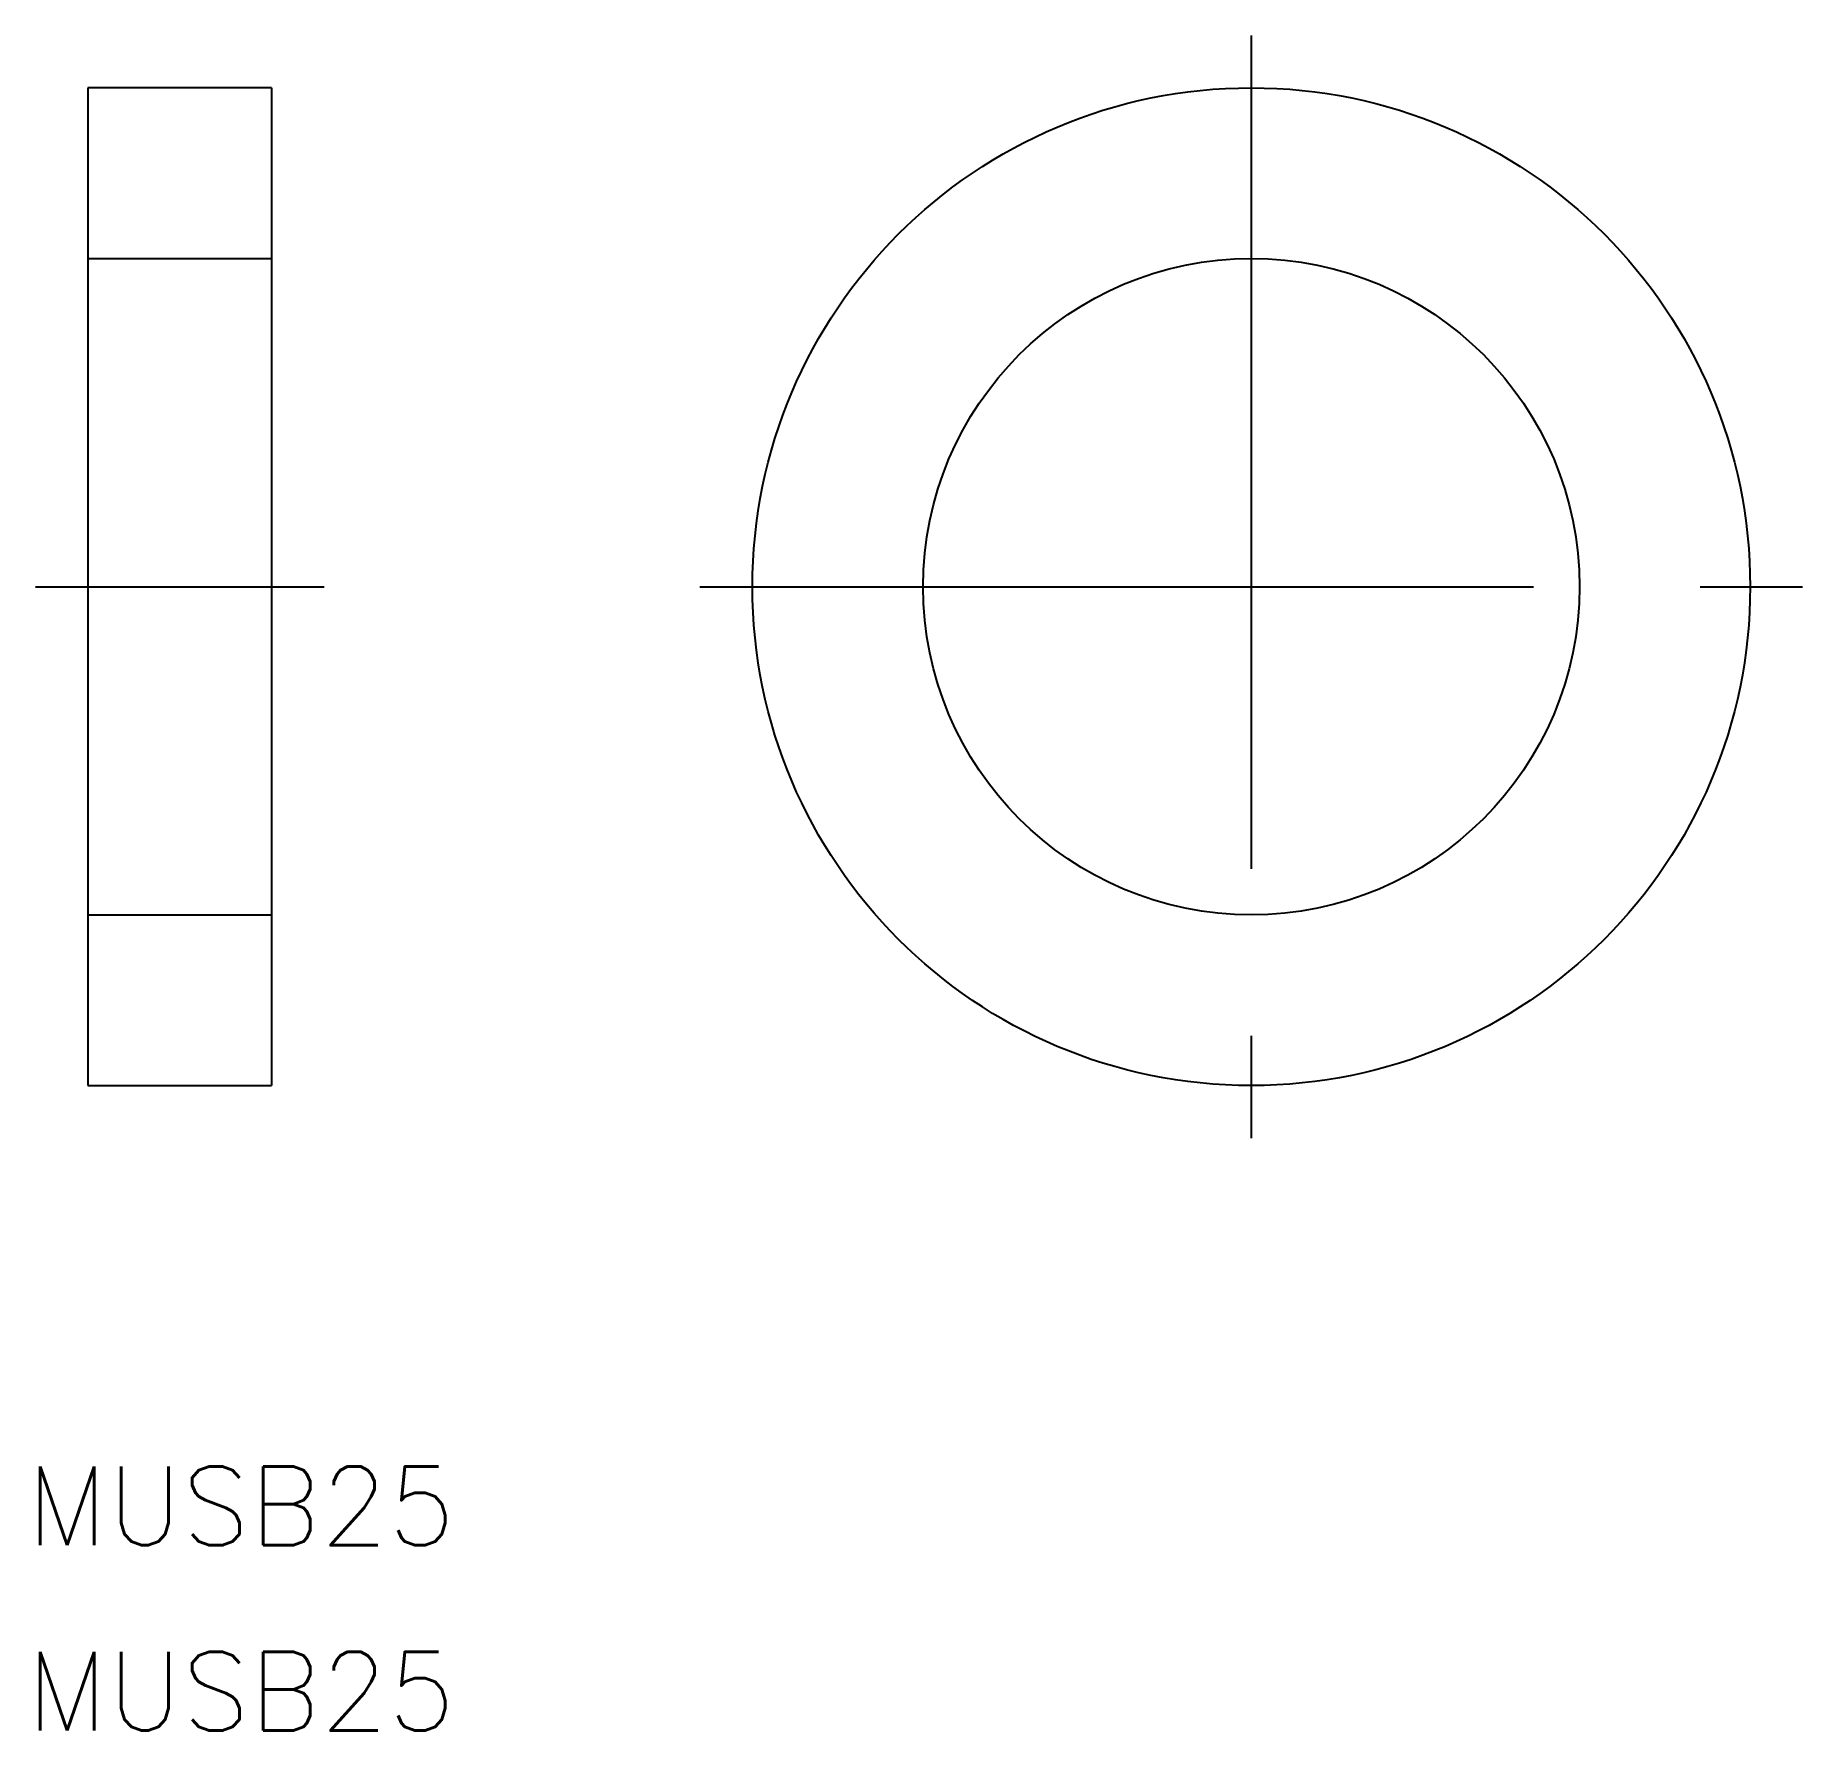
# Model space of a CAD drawing. Extents: x -2 to 65.3, y -43.6 to 21.
import ezdxf

# ---------------------------------------------------------------- set-up
doc = ezdxf.new("R2010")
doc.units = 0
doc.linetypes.add('CENTER', pattern=[50.8, 31.75, -6.35, 6.35, -6.35])
doc.linetypes.add('DASHED', pattern=[19.05, 12.7, -6.35])
doc.layers.get('0').update_dxf_attribs({"linetype": 'CONTINUOUS'})
doc.layers.add('CENTER', color=1, linetype='CENTER')
doc.styles.get("Standard").update_dxf_attribs({"font": 'txt.shx', "height": 3, "bigfont": 'bigfont.shx'})

msp = doc.modelspace()

# ---------------------------------------------------------------- linework, layer by layer
at = {"color": 7, "linetype": 'CONTINUOUS'}
for p, q in [((0, 19), (0, -19)), ((7, 19), (0, 19)), ((7, 19), (7, -19)), ((0, -19), (7, -19))]:
    msp.add_line(p, q, dxfattribs=at)
at = {"color": 3, "linetype": 'DASHED'}
for p, q in [((0, 12.5), (7, 12.5)), ((0, -12.5), (7, -12.5))]:
    msp.add_line(p, q, dxfattribs=at)
at = {"color": 7, "linetype": 'CONTINUOUS'}
for radius in [19, 12.5]:
    msp.add_circle((44.316, 0), radius, dxfattribs=at)
at = {"layer": 'CENTER', "color": 1, "linetype": 'CENTER'}
for p, q in [((44.316, 21), (44.316, -21)), ((-2, 0), (9, 0)), ((23.316, 0), (65.316, 0))]:
    msp.add_line(p, q, dxfattribs=at)

# ---------------------------------------------------------------- texts
at = {"color": 7, "linetype": 'CONTINUOUS'}
for p in [(-2.328, -36.51), (-2.328, -43.569)]:
    msp.add_text('MUSB25', height=3, dxfattribs=at).set_placement(p)

doc.saveas('drawing.dxf')
